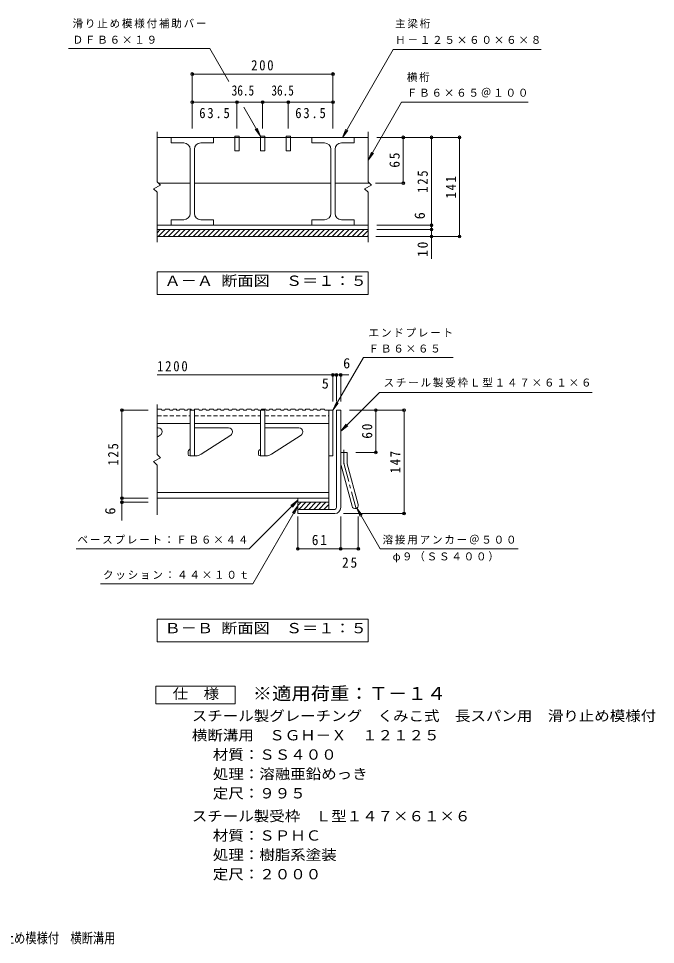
# Model space of a CAD drawing. Units: millimetres on the paper, enlarged 10 times, with parts at other scales. Extents: x -1782 to 1840, y -1371 to 1338.
# Drawn here: x 29 to 1840, y -1323 to 1309 of the extents above; entities that cross this region are included whole.
import ezdxf
from ezdxf.enums import TextEntityAlignment as Align

# ---------------------------------------------------------------- set-up
doc = ezdxf.new("R2010")
doc.units = ezdxf.units.MM
doc.header["$LTSCALE"] = 10
doc.header["$PDMODE"] = 32
doc.header["$PDSIZE"] = 8
doc.linetypes.add('CHAIN1', pattern=[8, 5, -1, 1, -1])
doc.linetypes.add('DASHED1', pattern=[1.8, 1.2, -0.6])
for name, color, linetype, lineweight in [('A-1', 2, 'Continuous', 9), ('A-2', 3, 'Continuous', 9), ('A-4', 7, 'Continuous', 9), ('A-A', 3, 'Continuous', 9)]:
    doc.layers.add(name, color=color, linetype=linetype, lineweight=lineweight)
doc.layers.add('A-5', color=3, linetype='Continuous')
doc.layers.add('F-5_F-5ﾚｲﾔ', color=2, linetype='Continuous')
doc.styles.add('ＭＳ ゴシック', font='')
doc.styles.get('ＭＳ ゴシック').set_extended_font_data('MS Gothic')

msp = doc.modelspace()

# ---------------------------------------------------------------- linework, layer by layer
at = {"layer": 'A-1'}
for p, q in [((423.28, 709.46), (1023.28, 709.46)), ((423.28, 700.52), (432.23, 709.46)), ((423.28, 689.46), (1023.28, 689.46)), ((426.37, 689.46), (446.37, 709.46)), ((440.51, 689.46), (460.51, 709.46)), ((454.65, 689.46), (474.65, 709.46)), ((468.79, 689.46), (488.79, 709.46)), ((482.93, 689.46), (502.94, 709.46)), ((497.08, 689.46), (517.08, 709.46)), ((511.22, 689.46), (531.22, 709.46)), ((525.36, 689.46), (545.36, 709.46)), ((539.5, 689.46), (559.5, 709.46)), ((553.64, 689.46), (573.64, 709.46)), ((567.79, 689.46), (587.79, 709.46)), ((581.93, 689.46), (601.93, 709.46)), ((596.07, 689.46), (616.07, 709.46)), ((610.21, 689.46), (630.21, 709.46)), ((624.35, 689.46), (644.35, 709.46)), ((638.5, 689.46), (658.5, 709.46)), ((652.64, 689.46), (672.64, 709.46)), ((666.78, 689.46), (686.78, 709.46)), ((680.92, 689.46), (700.92, 709.46)), ((695.06, 689.46), (715.06, 709.46)), ((709.21, 689.46), (729.21, 709.46)), ((723.35, 689.46), (743.35, 709.46)), ((737.49, 689.46), (757.49, 709.46)), ((751.63, 689.46), (771.63, 709.46)), ((765.77, 689.46), (785.77, 709.46)), ((779.91, 689.46), (799.92, 709.46)), ((794.06, 689.46), (814.06, 709.46)), ((808.2, 689.46), (828.2, 709.46)), ((822.34, 689.46), (842.34, 709.46)), ((836.48, 689.46), (856.48, 709.46)), ((850.62, 689.46), (870.62, 709.46)), ((864.77, 689.46), (884.77, 709.46)), ((878.91, 689.46), (898.91, 709.46)), ((893.05, 689.46), (913.05, 709.46)), ((907.19, 689.46), (927.19, 709.46)), ((921.33, 689.46), (941.33, 709.46)), ((935.48, 689.46), (955.48, 709.46)), ((949.62, 689.46), (969.62, 709.46)), ((963.76, 689.46), (983.76, 709.46)), ((977.9, 689.46), (997.9, 709.46)), ((992.04, 689.46), (1012.04, 709.46)), ((1006.19, 689.46), (1023.28, 706.56)), ((1020.33, 689.46), (1023.28, 692.42)), ((933.28, 196.02), (945.28, 196.02)), ((933.28, -80.98), (933.28, 196.02)), ((945.28, -80.98), (945.28, 196.02)), ((945.28, 76.02), (963.28, 76.02)), ((963.28, 48.39), (963.28, 76.02)), ((946.51, 39.08), (977.69, -77.31)), ((963.89, 43.73), (995.08, -72.65)), ((823.28, -65.98), (823.28, -97.98)), ((823.28, -65.98), (911.28, -65.98)), ((823.28, -75.12), (832.42, -65.98)), ((826.57, -85.98), (846.57, -65.98)), ((840.71, -85.98), (860.71, -65.98)), ((854.85, -85.98), (874.85, -65.98)), ((868.99, -85.98), (888.99, -65.98)), ((883.13, -85.98), (903.13, -65.98)), ((897.28, -85.98), (911.28, -71.97)), ((911.28, -65.98), (911.28, -85.98)), ((928.28, -85.98), (823.28, -85.98)), ((928.28, -97.98), (823.28, -97.98))]:
    msp.add_line(p, q, dxfattribs=at)
at = {"layer": 'A-1', "linetype": 'CHAIN1'}
for p, q in [((954.28, 48.39), (954.28, 83.63)), ((955.2, 41.4), (990.12, -88.93))]:
    msp.add_line(p, q, dxfattribs=at)
at = {"layer": 'A-1'}
for centre, radius, start, end in [((981.28, 48.39), 36, 180, 195), ((981.28, 48.39), 18, 180, 195.00002), ((986.38, -74.98), 9, 195.00014, 14.99991), ((928.28, -80.98), 5, 270, 0), ((928.28, -80.98), 17, 270, 0)]:
    msp.add_arc(centre, radius, start, end, dxfattribs=at)
at = {"layer": 'A-1', "linetype": 'CHAIN1'}
msp.add_arc((981.28, 48.39), 27, 180, 194.99995, dxfattribs=at)
at = {"layer": 'A-2'}
for p, q in [((423.28, 987.46), (423.28, 845.46)), ((644.28, 974.46), (644.28, 933.46)), ((656.28, 974.46), (644.28, 974.46)), ((656.28, 974.46), (656.28, 933.46)), ((717.28, 974.46), (717.28, 933.46)), ((729.28, 974.46), (717.28, 974.46)), ((729.28, 974.46), (729.28, 933.46)), ((790.28, 974.46), (790.28, 933.46)), ((802.28, 974.46), (790.28, 974.46)), ((802.28, 974.46), (802.28, 933.46)), ((1023.28, 987.46), (1023.28, 845.46)), ((423.28, 971.46), (1023.28, 971.46)), ((463.28, 971.46), (463.28, 955.46)), ((499.28, 955.46), (463.28, 955.46)), ((547.28, 955.46), (583.28, 955.46)), ((583.28, 971.46), (583.28, 955.46)), ((863.28, 971.46), (863.28, 955.46)), ((899.28, 955.46), (863.28, 955.46)), ((947.28, 955.46), (983.28, 955.46)), ((983.28, 971.46), (983.28, 955.46)), ((517.28, 755.46), (517.28, 937.46)), ((529.28, 755.46), (529.28, 937.46)), ((644.28, 933.46), (656.28, 933.46)), ((717.28, 933.46), (729.28, 933.46)), ((790.28, 933.46), (802.28, 933.46)), ((917.28, 755.46), (917.28, 937.46)), ((929.28, 755.46), (929.28, 937.46)), ((427.28, 841.46), (517.28, 841.46)), ((529.28, 841.46), (917.28, 841.46)), ((929.28, 841.46), (1027.28, 841.46)), ((423.28, 815.46), (423.28, 673.46)), ((1023.28, 815.46), (1023.28, 673.46)), ((463.28, 737.46), (463.28, 721.46)), ((499.28, 737.46), (463.28, 737.46)), ((547.28, 737.46), (583.28, 737.46)), ((583.28, 737.46), (583.28, 721.46)), ((863.28, 737.46), (863.28, 721.46)), ((899.28, 737.46), (863.28, 737.46)), ((947.28, 737.46), (983.28, 737.46)), ((983.28, 737.46), (983.28, 721.46)), ((423.28, 721.46), (1023.28, 721.46)), ((423.28, 212.02), (423.28, 70.02)), ((517.28, 196.02), (517.28, 66.02)), ((529.28, 196.02), (529.28, 66.02)), ((717.28, 66.02), (717.28, 196.02)), ((729.28, 66.02), (729.28, 196.02)), ((911.28, 196.02), (911.28, -65.98)), ((923.28, 196.02), (923.28, 66.02)), ((423.28, 158.02), (517.28, 158.02)), ((529.28, 158.02), (717.28, 158.02)), ((729.28, 158.02), (911.28, 158.02)), ((426.68, 146.02), (423.28, 146.02)), ((437.28, 133.8), (437.28, 135.42)), ((626.68, 146.02), (529.28, 146.02)), ((637.28, 133.8), (637.28, 135.42)), ((826.68, 146.02), (729.28, 146.02)), ((837.28, 133.8), (837.28, 135.42)), ((432.43, 124.89), (423.28, 118.98)), ((632.43, 124.89), (548.71, 70.82)), ((832.43, 124.89), (748.71, 70.82)), ((515.82, 84.56), (512.75, 81.49)), ((715.82, 84.56), (712.74, 81.49)), ((511.28, 77.95), (511.28, 71.02)), ((516.28, 66.02), (532.43, 66.02)), ((711.28, 77.95), (711.28, 71.02)), ((716.28, 66.02), (732.43, 66.02)), ((911.28, 66.02), (923.28, 66.02)), ((423.28, 40.02), (423.28, -101.98)), ((423.28, -37.98), (911.28, -37.98)), ((423.28, -53.98), (911.28, -53.98)), ((823.28, -53.98), (823.28, -65.98))]:
    msp.add_line(p, q, dxfattribs=at)
at = {"layer": 'A-2', "linetype": 'DASHED1'}
for p, q in [((423.28, 180.02), (517.28, 180.02)), ((529.28, 180.02), (717.28, 180.02)), ((729.28, 180.02), (911.28, 180.02))]:
    msp.add_line(p, q, dxfattribs=at)
at = {"layer": 'A-2'}
for points in [[(423.28, 845.46), (433.28, 835.46), (413.28, 825.46), (423.28, 815.46)], [(1023.28, 845.46), (1033.28, 835.46), (1013.28, 825.46), (1023.28, 815.46)], [(423.28, 70.02), (433.28, 60.02), (413.28, 50.02), (423.28, 40.02)]]:
    msp.add_lwpolyline(points, dxfattribs=at)
for centre, radius, start, end in [((499.28, 937.46), 18, 0, 90), ((547.28, 937.46), 18, 90, 180), ((899.28, 937.46), 18, 0, 90), ((947.28, 937.46), 18, 90, 180), ((499.28, 755.46), 18, 270, 0), ((547.28, 755.46), 18, 180, 270), ((899.28, 755.46), 18, 270, 0), ((947.28, 755.46), 18, 180, 270), ((426.68, 135.42), 10.6, 0, 90), ((426.68, 133.8), 10.6, 302.85582, 0), ((626.68, 135.42), 10.6, 0, 90), ((626.68, 133.8), 10.6, 302.85582, 0), ((826.68, 135.42), 10.6, 0, 90), ((826.68, 133.8), 10.6, 302.85582, 0), ((516.28, 77.95), 5, 135, 180), ((512.28, 88.09), 5, 315, 0), ((716.28, 77.95), 5, 135, 180), ((712.28, 88.09), 5, 315, 0), ((516.28, 71.02), 5, 180, 270), ((532.43, 96.02), 30, 270, 302.85574), ((716.28, 71.02), 5, 180, 270), ((732.43, 96.02), 30, 270, 302.85574)]:
    msp.add_arc(centre, radius, start, end, dxfattribs=at)
at = {"layer": 'A-4'}
for p, q in [((171.31, 1224.46), (572.94, 1224.46)), ((627.46, 1130.04), (572.94, 1224.46)), ((950.35, 971.46), (1094.69, 1221.46)), ((1514.85, 1221.46), (1094.69, 1221.46)), ((523.28, 996.46), (523.28, 1154.46)), ((523.28, 1151.46), (923.28, 1151.46)), ((923.28, 996.46), (923.28, 1154.46)), ((523.28, 1071.46), (923.28, 1071.46)), ((650.28, 996.46), (650.28, 1074.46)), ((717.28, 974.46), (669.71, 1056.86)), ((723.28, 996.46), (723.28, 1074.46)), ((796.28, 996.46), (796.28, 1074.46)), ((1023.28, 906.46), (1118.54, 1071.46)), ((1478.24, 1071.46), (1118.54, 1071.46)), ((717.28, 974.46), (702.06, 994.3)), ((717.28, 974.46), (707.71, 997.56)), ((950.35, 971.46), (959.91, 994.56)), ((950.35, 971.46), (965.57, 991.3)), ((1048.28, 971.46), (1286.28, 971.46)), ((1123.28, 841.46), (1123.28, 971.46)), ((1203.28, 626.42), (1203.28, 971.46)), ((1283.28, 689.46), (1283.28, 971.46)), ((1023.28, 906.46), (1032.85, 929.56)), ((1023.28, 906.46), (1038.5, 926.3)), ((1044.28, 841.46), (1126.28, 841.46)), ((1048.28, 721.46), (1206.28, 721.46)), ((1045.19, 689.46), (1286.28, 689.46)), ((1048.28, 709.46), (1206.28, 709.46)), ((423.28, 296.02), (968.73, 296.02)), ((923.28, 221.02), (923.28, 299.02)), ((933.28, 221.02), (933.28, 299.02)), ((945.28, 221.02), (945.28, 299.02)), ((945.28, 136.02), (1055.28, 246.02)), ((1055.28, 246.02), (1660.02, 246.02)), ((923.28, 196.02), (932.85, 219.12)), ((923.28, 196.02), (938.5, 215.86)), ((398.28, 196.02), (320.28, 196.02)), ((323.28, -117.94), (323.28, 196.02)), ((970.28, 196.02), (1125.28, 196.02)), ((1045.28, 76.02), (1045.28, 196.02)), ((1125.28, -97.98), (1125.28, 196.02)), ((945.28, 136.02), (960.5, 155.86)), ((945.28, 136.02), (965.11, 151.24)), ((988.28, 76.02), (1048.28, 76.02)), ((398.28, -53.98), (320.28, -53.98)), ((398.28, -65.98), (320.28, -65.98)), ((823.28, -75.98), (695.11, -297.98)), ((823.28, -59.98), (803.45, -75.2)), ((823.28, -59.98), (808.06, -79.81)), ((823.28, -75.98), (808.06, -95.81)), ((823.28, -75.98), (813.71, -99.07)), ((953.28, -97.98), (1128.28, -97.98)), ((990.88, -82.77), (1006.1, -102.61)), ((990.88, -82.77), (1000.45, -105.87)), ((990.88, -82.77), (1057.4, -197.98)), ((823.28, -105.98), (823.28, -200.98)), ((945.28, -105.98), (945.28, -200.98)), ((995.39, -105.98), (995.39, -200.98)), ((823.28, -197.98), (995.39, -197.98)), ((1057.4, -197.98), (1450.26, -197.98)), ((695.11, -297.98), (262, -297.98))]:
    msp.add_line(p, q, dxfattribs=at)
at = {"layer": 'A-4', "color": 2}
for p, q in [((1023.28, 524.46), (1023.28, 589.46)), ((1023.28, 524.46), (423.28, 524.46)), ((1023.28, -462.98), (1023.28, -397.98)), ((1023.28, -462.98), (423.28, -462.98))]:
    msp.add_line(p, q, dxfattribs=at)
for points in [[(423.28, 524.46), (423.28, 589.46), (1023.28, 589.46)], [(423.28, -462.98), (423.28, -397.98), (1023.28, -397.98)]]:
    msp.add_lwpolyline(points, dxfattribs=at)
at = {"layer": 'A-4'}
for points in [[(923.28, 196.02), (1009.88, 346.02), (1264.58, 346.02)], [(823.28, -59.98), (685.28, -197.98), (192.83, -197.98)]]:
    msp.add_lwpolyline(points, dxfattribs=at)
at = {"layer": 'A-4', "color": 2}
msp.add_lwpolyline([(420, -638.57), (420, -588.57), (645, -588.57), (645, -638.57)], close=True, dxfattribs=at)
at = {"layer": 'A-4'}
for p in [(523.28, 1151.46), (923.28, 1151.46), (523.28, 1071.46), (650.28, 1071.46), (723.28, 1071.46), (796.28, 1071.46), (923.28, 1071.46), (1123.28, 971.46), (1203.28, 971.46), (1283.28, 971.46), (1123.28, 841.46), (1203.28, 721.46), (1203.28, 709.46), (1203.28, 689.46), (1283.28, 689.46), (923.28, 296.02), (933.28, 296.02), (945.28, 296.02), (323.28, 196.02), (1045.28, 196.02), (1125.28, 196.02), (1045.28, 76.02), (323.28, -53.98), (323.28, -65.98), (1125.28, -97.98), (823.28, -197.98), (945.28, -197.98), (995.39, -197.98)]:
    msp.add_point(p, dxfattribs=at)
at = {"layer": 'A-A'}
for p, q in [((423.77, 199.02), (423.28, 197.61)), ((423.77, 199.02), (435.77, 199.02)), ((435.77, 199.02), (436.8, 196.02)), ((436.8, 196.02), (445.3, 196.02)), ((446.33, 199.02), (445.3, 196.02)), ((446.33, 199.02), (458.33, 199.02)), ((458.33, 199.02), (459.36, 196.02)), ((459.36, 196.02), (467.86, 196.02)), ((468.89, 199.02), (467.86, 196.02)), ((468.89, 199.02), (477.89, 199.02)), ((477.89, 199.02), (478.92, 196.02)), ((478.92, 196.02), (487.17, 196.02)), ((488.2, 199.02), (487.17, 196.02)), ((488.2, 199.02), (500.2, 199.02)), ((500.2, 199.02), (501.23, 196.02)), ((501.23, 196.02), (509.73, 196.02)), ((510.76, 199.02), (509.73, 196.02)), ((510.76, 199.02), (519.76, 199.02)), ((517.28, 196.02), (529.03, 196.02)), ((519.76, 199.02), (520.79, 196.02)), ((530.07, 199.02), (529.03, 196.02)), ((530.07, 199.02), (542.07, 199.02)), ((542.07, 199.02), (543.1, 196.02)), ((543.1, 196.02), (551.6, 196.02)), ((552.63, 199.02), (551.6, 196.02)), ((552.63, 199.02), (561.63, 199.02)), ((561.63, 199.02), (562.66, 196.02)), ((562.66, 196.02), (570.9, 196.02)), ((571.93, 199.02), (570.9, 196.02)), ((571.93, 199.02), (583.93, 199.02)), ((583.93, 199.02), (584.97, 196.02)), ((584.97, 196.02), (593.46, 196.02)), ((594.5, 199.02), (593.46, 196.02)), ((594.5, 199.02), (603.5, 199.02)), ((603.5, 199.02), (604.53, 196.02)), ((604.53, 196.02), (612.77, 196.02)), ((613.8, 199.02), (612.77, 196.02)), ((613.8, 199.02), (625.8, 199.02)), ((625.8, 199.02), (626.83, 196.02)), ((626.83, 196.02), (635.33, 196.02)), ((636.36, 199.02), (635.33, 196.02)), ((636.36, 199.02), (648.36, 199.02)), ((648.36, 199.02), (649.39, 196.02)), ((649.39, 196.02), (657.89, 196.02)), ((658.92, 199.02), (657.89, 196.02)), ((658.92, 199.02), (667.92, 199.02)), ((667.92, 199.02), (668.96, 196.02)), ((668.96, 196.02), (677.2, 196.02)), ((678.23, 199.02), (677.2, 196.02)), ((678.23, 199.02), (690.23, 199.02)), ((690.23, 199.02), (691.26, 196.02)), ((691.26, 196.02), (699.76, 196.02)), ((700.79, 199.02), (699.76, 196.02)), ((700.79, 199.02), (709.79, 199.02)), ((709.79, 199.02), (710.82, 196.02)), ((710.82, 196.02), (729.28, 196.02)), ((720.1, 199.02), (719.07, 196.02)), ((720.1, 199.02), (732.1, 199.02)), ((732.1, 199.02), (733.13, 196.02)), ((733.13, 196.02), (741.63, 196.02)), ((742.66, 199.02), (741.63, 196.02)), ((742.66, 199.02), (751.66, 199.02)), ((751.66, 199.02), (752.69, 196.02)), ((752.69, 196.02), (760.94, 196.02)), ((761.97, 199.02), (760.94, 196.02)), ((761.97, 199.02), (773.97, 199.02)), ((773.97, 199.02), (775, 196.02)), ((775, 196.02), (783.5, 196.02)), ((784.53, 199.02), (783.5, 196.02)), ((784.53, 199.02), (793.53, 199.02)), ((793.53, 199.02), (794.56, 196.02)), ((794.56, 196.02), (802.81, 196.02)), ((803.84, 199.02), (802.81, 196.02)), ((803.84, 199.02), (815.84, 199.02)), ((815.84, 199.02), (816.87, 196.02)), ((816.87, 196.02), (825.37, 196.02)), ((826.4, 199.02), (825.37, 196.02)), ((826.4, 199.02), (835.4, 199.02)), ((835.4, 199.02), (836.43, 196.02)), ((836.43, 196.02), (844.68, 196.02)), ((845.71, 199.02), (844.68, 196.02)), ((845.71, 199.02), (857.71, 199.02)), ((857.71, 199.02), (858.74, 196.02)), ((858.74, 196.02), (867.24, 196.02)), ((868.27, 199.02), (867.24, 196.02)), ((868.27, 199.02), (877.27, 199.02)), ((877.27, 199.02), (878.3, 196.02)), ((878.3, 196.02), (886.55, 196.02)), ((887.58, 199.02), (886.55, 196.02)), ((887.58, 199.02), (899.58, 199.02)), ((899.58, 199.02), (900.61, 196.02)), ((900.61, 196.02), (923.28, 196.02))]:
    msp.add_line(p, q, dxfattribs=at)

# ---------------------------------------------------------------- texts
at = {"layer": 'A-4', "color": 2, "style": 'ＭＳ ゴシック'}
for s, width, p in [('36.5', 0.8, (635.28, 1081.46)), ('36.5', 0.8, (748.28, 1081.46)), ('Ａ－Ａ 断面図\u3000Ｓ＝１：５', 1.15, (444.53, 540.43)), ('Ｂ－Ｂ 断面図\u3000Ｓ＝１：５', 1.15, (444.53, -447.01)), ('仕\u3000様', 1.1, (467.5, -633.57)), ('スチール製グレーチング\u3000くみこ式\u3000長スパン用\u3000滑り止め模様付', 1.1, (522.09, -696.49)), ('横断溝用\u3000ＳＧＨ－Ｘ\u3000１２１２５', 1.1, (522.09, -751.49)), ('材質：ＳＳ４００', 1.1, (581.8, -806.49)), ('処理：溶融亜鉛めっき', 1.1, (581.8, -861.49)), ('定尺：９９５', 1.1, (581.8, -916.49)), ('スチール製受枠\u3000Ｌ型１４７×６１×６', 1.1, (522.09, -981.49)), ('材質：ＳＰＨＣ', 1.1, (581.8, -1036.49)), ('処理：樹脂系塗装', 1.1, (581.8, -1091.49)), ('定尺：２０００', 1.1, (581.8, -1146.49))]:
    msp.add_text(s, height=29.33, dxfattribs=dict(at, width=width)).set_placement(p, align=Align.BOTTOM_LEFT)
for p in [(1193.28, 738.61), (313.28, -100.8)]:
    msp.add_text('6', height=29.33, rotation=90, dxfattribs=at).set_placement(p, align=Align.BOTTOM_LEFT)
for s, p in [('6', (952.21, 306.02)), ('5', (891.46, 248.69))]:
    msp.add_text(s, height=29.33, dxfattribs=at).set_placement(p, align=Align.BOTTOM_LEFT)
at = {"layer": 'A-4', "char_height": 21.99, "attachment_point": 7, "style": 'ＭＳ ゴシック'}
for s, insert in [('\\T1.17;滑り止め模様付補助バー', (182.85, 1281.59)), ('\\T1.17;主梁桁', (1099.85, 1281.11)), ('\\T1.17;ＤＦＢ６×１９', (182.85, 1237.41)), ('\\T1.17;Ｈ－１２５×６０×６×８', (1099.85, 1236.92)), ('\\T1.17;横桁', (1133.24, 1129.13)), ('\\T1.17;ＦＢ６×６５＠１００', (1133.24, 1084.94)), ('\\T1.17;エンドプレート', (1024.58, 403.69)), ('\\T1.17;ＦＢ６×６５', (1024.58, 359.5)), ('\\T1.17;スチール製受枠Ｌ型１４７×６１×６', (1067.07, 260.7)), ('\\T1.17;ベースプレート：ＦＢ６×４４', (196.84, -184.31)), ('\\T1.17;溶接用アンカー＠５００', (1064.3, -186)), ('\\T1.17;φ９（ＳＳ４００）', (1092.8, -237)), ('\\T1.17;クッション：４４×１０ｔ', (269.38, -285.53))]:
    msp.add_mtext(s, dxfattribs=dict(at, insert=insert))
at = {"layer": 'A-4', "color": 2, "char_height": 29.33, "attachment_point": 7, "style": 'ＭＳ ゴシック'}
for s, insert in [('\\T1.27;\\W0.9;200', (690.78, 1161.46)), ('\\T1.28;\\W0.9;63.5', (543.03, 1025.67)), ('\\T1.28;\\W0.9;63.5', (816.03, 1025.67)), ('\\T1.28;\\W0.9;1200', (423.28, 306.02)), ('\\T1.27;\\W0.95;61', (863.03, -187.98)), ('\\T1.27;\\W0.95;25', (949.08, -252.23))]:
    msp.add_mtext(s, dxfattribs=dict(at, insert=insert))
at = {"layer": 'A-4', "color": 2, "char_height": 29.33, "attachment_point": 7, "rotation": 90, "style": 'ＭＳ ゴシック'}
for s, insert in [('\\T1.27;\\W0.95;65', (1113.28, 885.21)), ('\\T1.27;\\W0.9;125', (1193.28, 813.96)), ('\\T1.27;\\W0.9;141', (1273.28, 797.96)), ('\\T1.27;\\W0.95;10', (1193.28, 631.86)), ('\\T1.27;\\W0.95;60', (1035.28, 114.77)), ('\\T1.27;\\W0.9;125', (313.28, 38.52)), ('\\T1.27;\\W0.9;147', (1115.28, 16.52))]:
    msp.add_mtext(s, dxfattribs=dict(at, insert=insert))
at = {"layer": 'A-5', "style": 'ＭＳ ゴシック', "width": 1.1}
msp.add_text('※適用荷重：Ｔ－１４', height=36.66, dxfattribs=at).set_placement((695, -638.57), align=Align.BOTTOM_LEFT)
at = {"layer": 'F-5_F-5ﾚｲﾔ', "style": 'ＭＳ ゴシック', "width": 0.8}
msp.add_text('スチール製グレーチング\u3000くみこ式\u3000長スパン用\u3000滑り止め模様付\u3000横断溝用', height=29.33, dxfattribs=at).set_placement((-815.45, -1328.11), align=Align.BOTTOM_LEFT)

doc.saveas('drawing.dxf')
